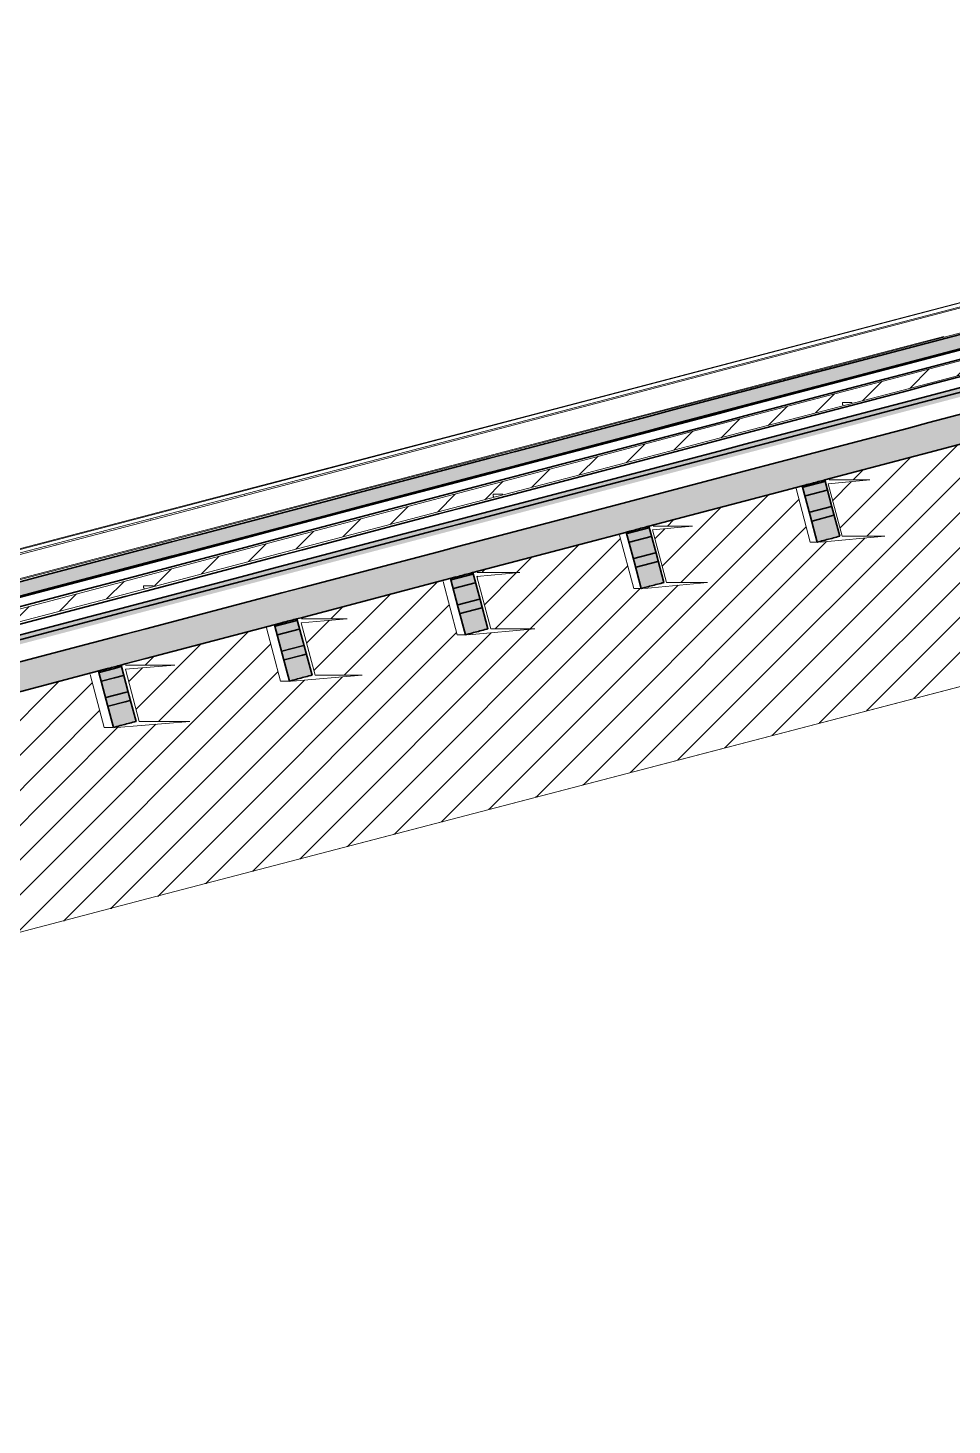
# Model space of a CAD drawing. Header units: millimetres. Extents: x 0 to 135734, y 0 to 59400.
# Drawn here: x 32247 to 34627, y 30054 to 33650 of the extents above; entities that cross this region are included whole.
import ezdxf

# ---------------------------------------------------------------- set-up
doc = ezdxf.new("R2010")
doc.units = ezdxf.units.MM
for name, color, linetype, lineweight in [('01_切断（構造・壁）', 7, 'Continuous', 35), ('05_断熱（仮）', 2, 'Continuous', 9), ('10_見えがかり', 7, 'Continuous', 13), ('12_見えがかり（ガラス）', 5, 'Continuous', 9), ('14_鏡面', 8, 'Continuous', 9)]:
    doc.layers.add(name, color=color, linetype=linetype, lineweight=lineweight)

msp = doc.modelspace()

# ---------------------------------------------------------------- hatches: boundary and pattern name
at = {"layer": '01_切断（構造・壁）'}
msp.add_hatch(color=7, dxfattribs=at).paths.add_polyline_path([(25725, 30477.5), (25658, 30459.9), (25316.2, 30370), (25316.2, 30376.1), (25316.2, 30407), (25658, 30496.9), (25725, 30514.5), (26067.2, 30604.5), (26134.3, 30622.2), (26476.6, 30712.1), (26543.6, 30729.8), (26885.9, 30819.8), (26953, 30837.5), (27295.3, 30927.4), (27362.3, 30945.1), (27704.6, 31035.1), (27771.6, 31052.8), (28114, 31142.7), (28181, 31160.4), (28523.3, 31250.4), (28590.3, 31268.1), (28932.7, 31358), (28999.6, 31375.7), (29342, 31465.7), (29409, 31483.4), (29751.4, 31573.4), (29818.3, 31591), (30160.8, 31681), (30227.6, 31698.7), (30570.1, 31788.7), (30637, 31806.3), (30979.5, 31896.3), (31046.3, 31914), (31388.8, 32004), (31455.6, 32021.6), (31798.2, 32111.6), (31865, 32129.3), (32207.5, 32219.3), (32274.3, 32236.9), (32616.9, 32326.9), (32683.6, 32344.6), (33026.2, 32434.6), (33093, 32452.2), (33435.6, 32542.3), (33502.3, 32559.9), (33844.9, 32649.9), (33911.6, 32667.5), (34254.3, 32757.6), (34321, 32775.2), (34663.7, 32865.2), (34730.3, 32882.8), (35073, 32972.9), (35139.6, 32990.5), (35482.4, 33080.5), (35549, 33098.1), (35891.7, 33188.2), (35958.3, 33205.8), (36301.1, 33295.8), (36367.7, 33313.4), (36710.4, 33403.5), (36777, 33421.1), (37115.9, 33510.1), (37180.3, 33527.1), (37180.3, 33521.1), (37180.3, 33490.1), (37115.9, 33473.1), (36777, 33384.1), (36710.4, 33366.5), (36367.7, 33276.4), (36301.1, 33258.8), (35958.3, 33168.8), (35891.7, 33151.2), (35549, 33061.1), (35482.4, 33043.5), (35139.6, 32953.5), (35073, 32935.9), (34730.3, 32845.8), (34663.7, 32828.2), (34321, 32738.2), (34254.3, 32720.6), (33911.6, 32630.5), (33844.9, 32612.9), (33502.3, 32522.9), (33435.6, 32505.3), (33093, 32415.2), (33026.2, 32397.6), (32683.6, 32307.6), (32616.9, 32289.9), (32274.3, 32199.9), (32207.5, 32182.3), (31865, 32092.3), (31798.2, 32074.6), (31455.6, 31984.6), (31388.8, 31967), (31046.3, 31877), (30979.5, 31859.3), (30637, 31769.3), (30570.1, 31751.7), (30227.6, 31661.7), (30160.8, 31644), (29818.3, 31554), (29751.4, 31536.4), (29409, 31446.4), (29342, 31428.7), (28999.6, 31338.7), (28932.7, 31321), (28590.3, 31231.1), (28523.3, 31213.4), (28181, 31123.4), (28114, 31105.7), (27771.6, 31015.8), (27704.6, 30998.1), (27362.3, 30908.1), (27295.3, 30890.4), (26953, 30800.5), (26885.9, 30782.8), (26543.6, 30692.8), (26476.6, 30675.1), (26134.3, 30585.2), (26067.2, 30567.5)])
at = {"layer": '01_切断（構造・壁）', "true_color": 0xe9dcc4}
for points in [[(34257.4, 32475.4), (34261.6, 32476.5), (34265.8, 32477.6), (34270, 32478.7), (34274.2, 32479.8), (34278.3, 32481), (34282.5, 32482.1), (34286.7, 32483.2), (34290.9, 32484.3), (34295.1, 32485.4), (34299.3, 32486.5), (34317.7, 32417.4), (34337.9, 32341.6), (34333.7, 32340.5), (34329.5, 32339.3), (34325.4, 32338.2), (34321.2, 32337.1), (34317, 32336), (34312.8, 32334.9), (34308.6, 32333.8), (34304.4, 32332.7), (34300.2, 32331.6), (34296, 32330.4), (34291.9, 32329.3), (34287.7, 32328.2), (34282.6, 32326.9), (34279.8, 32326.1), (34261.4, 32395.3), (34241.2, 32471.1), (34244, 32471.8), (34249, 32473.2), (34253.2, 32474.3)], [(34254.5, 32446.6), (34248.2, 32445), (34242.2, 32467.4), (34300.3, 32482.7), (34306.3, 32460.3)], [(34323.5, 32395.8), (34265.4, 32380.5), (34261.4, 32395.3), (34259.4, 32402.9), (34317.5, 32418.2), (34317.7, 32417.4)], [(33804.9, 32356.4), (33809.1, 32357.5), (33813.2, 32358.6), (33817.3, 32359.7), (33821.4, 32360.8), (33825.6, 32361.9), (33829.7, 32363), (33833.8, 32364.1), (33837.9, 32365.2), (33842.1, 32366.3), (33842.1, 32366.3), (33842.2, 32366.3), (33842.4, 32366.3), (33842.5, 32366.4), (33842.8, 32366.5), (33843.1, 32366.6), (33843.7, 32366.7), (33844.9, 32367), (33846.2, 32367.4), (33864.7, 32298), (33884.8, 32222.4), (33883.6, 32222.1), (33882.4, 32221.8), (33881.8, 32221.6), (33881.4, 32221.5), (33881.2, 32221.4), (33881, 32221.4), (33880.9, 32221.4), (33880.8, 32221.3), (33880.7, 32221.3), (33876.6, 32220.2), (33872.5, 32219.1), (33868.3, 32218), (33864.2, 32216.9), (33860.1, 32215.8), (33856, 32214.7), (33851.9, 32213.7), (33847.7, 32212.6), (33843.6, 32211.5), (33839.5, 32210.4), (33835.4, 32209.3), (33829.9, 32207.8), (33826.7, 32207), (33808.2, 32276.4), (33788.1, 32351.9), (33791.2, 32352.8), (33796.7, 32354.2), (33800.8, 32355.3)], [(33802.1, 32327.7), (33795.1, 32325.8), (33789.1, 32348.3), (33847.2, 32363.5), (33853.2, 32341.1)], [(33870.4, 32276.6), (33812.3, 32261.3), (33808.2, 32276.4), (33806.3, 32283.8), (33864.4, 32299), (33864.7, 32298)], [(33351.8, 32237.2), (33355.9, 32238.3), (33360.1, 32239.4), (33364.2, 32240.5), (33368.3, 32241.6), (33372.5, 32242.7), (33376.6, 32243.8), (33380.7, 32244.9), (33384.8, 32246), (33389, 32247.1), (33389, 32247.1), (33389.1, 32247.2), (33389.3, 32247.2), (33389.4, 32247.2), (33389.7, 32247.3), (33390, 32247.4), (33390.6, 32247.6), (33391.8, 32247.9), (33393.1, 32248.2), (33411.6, 32178.6), (33431.7, 32103.2), (33430.5, 32102.9), (33429.3, 32102.6), (33428.7, 32102.4), (33428.3, 32102.3), (33428.1, 32102.3), (33427.9, 32102.2), (33427.8, 32102.2), (33427.7, 32102.2), (33427.6, 32102.2), (33423.5, 32101.1), (33419.4, 32100), (33415.3, 32098.9), (33411.1, 32097.8), (33407, 32096.7), (33402.9, 32095.6), (33398.8, 32094.5), (33394.6, 32093.4), (33390.5, 32092.3), (33386.4, 32091.2), (33382.3, 32090.1), (33376.8, 32088.7), (33373.6, 32087.8), (33355.1, 32157.5), (33335, 32232.8), (33338.1, 32233.6), (33343.6, 32235.1), (33347.7, 32236.1)], [(33366.2, 32213.1), (33342, 32206.7), (33336, 32229.1), (33394.1, 32244.4), (33400.1, 32222)], [(33417.3, 32157.5), (33359.2, 32142.2), (33355.1, 32157.5), (33353.2, 32164.6), (33357.2, 32165.7), (33411.3, 32179.9), (33411.6, 32178.6)], [(32898.7, 32118.1), (32902.8, 32119.2), (32907, 32120.3), (32911.1, 32121.4), (32915.2, 32122.5), (32919.4, 32123.6), (32923.5, 32124.7), (32927.6, 32125.8), (32931.7, 32126.9), (32935.9, 32127.9), (32935.9, 32128), (32936, 32128), (32936.2, 32128), (32936.3, 32128.1), (32936.6, 32128.1), (32936.9, 32128.2), (32937.5, 32128.4), (32938.7, 32128.7), (32940, 32129), (32958.6, 32059.2), (32978.7, 31984.1), (32977.4, 31983.8), (32976.2, 31983.4), (32975.6, 31983.3), (32975.3, 31983.2), (32975, 31983.1), (32974.8, 31983.1), (32974.7, 31983), (32974.6, 31983), (32974.5, 31983), (32970.4, 31981.9), (32966.3, 31980.8), (32962.2, 31979.7), (32958, 31978.6), (32953.9, 31977.5), (32949.8, 31976.4), (32945.7, 31975.3), (32941.6, 31974.2), (32937.4, 31973.1), (32933.3, 31972), (32929.2, 31971), (32923.7, 31969.5), (32920.5, 31968.7), (32901.9, 32038.6), (32881.9, 32113.6), (32885, 32114.4), (32890.5, 32115.9), (32894.6, 32117)], [(32888.8, 32087.5), (32882.9, 32109.9), (32941, 32125.2), (32947, 32102.8)], [(32964.2, 32038.3), (32953.9, 32035.6), (32906, 32023), (32901.9, 32038.6), (32900.1, 32045.5), (32901.2, 32045.8), (32953.9, 32059.6), (32958.2, 32060.7), (32958.6, 32059.2)], [(32445.6, 31998.9), (32449.7, 32000), (32453.9, 32001.1), (32458, 32002.2), (32462.1, 32003.3), (32466.2, 32004.4), (32470.4, 32005.5), (32474.5, 32006.6), (32478.6, 32007.7), (32482.8, 32008.8), (32482.8, 32008.8), (32482.9, 32008.8), (32483.1, 32008.9), (32483.2, 32008.9), (32483.5, 32009), (32483.8, 32009.1), (32484.4, 32009.2), (32485.6, 32009.5), (32486.9, 32009.9), (32505.6, 31939.8), (32525.6, 31864.9), (32524.3, 31864.6), (32523.1, 31864.3), (32522.5, 31864.1), (32522.2, 31864), (32521.9, 31864), (32521.8, 31863.9), (32521.6, 31863.9), (32521.5, 31863.9), (32521.5, 31863.8), (32517.3, 31862.7), (32513.2, 31861.6), (32509.1, 31860.6), (32505, 31859.5), (32500.8, 31858.4), (32496.7, 31857.3), (32492.6, 31856.2), (32488.5, 31855.1), (32484.4, 31854), (32480.2, 31852.9), (32476.1, 31851.8), (32470.6, 31850.3), (32467.5, 31849.5), (32448.7, 31919.7), (32428.8, 31994.4), (32431.8, 31995.3), (32437.4, 31996.7), (32441.5, 31997.8)], [(32469.9, 31977.3), (32435.7, 31968.3), (32429.7, 31990.8), (32469.9, 32001.3), (32487.9, 32006.1), (32493.9, 31983.6)], [(32511.1, 31919.2), (32497.9, 31915.7), (32452.9, 31903.9), (32448.7, 31919.7), (32447, 31926.3), (32497.9, 31939.7), (32505.1, 31941.6), (32505.6, 31939.8)]]:
    msp.add_hatch(color=8, dxfattribs=at).paths.add_polyline_path(points)
at = {"layer": '05_断熱（仮）', "true_color": 0xf3d98b}
for points in [[(26382.3, 30550.4), (26721.7, 30639.6), (26788.2, 30657.1), (27127.5, 30746.3), (27194, 30763.8), (27533.4, 30853), (27599.8, 30870.6), (27939.2, 30959.8), (28005.7, 30977.3), (28345.1, 31066.5), (28411.5, 31084), (28751, 31173.3), (28817.3, 31190.8), (29156.8, 31280), (29223.2, 31297.5), (29562.7, 31386.7), (29629, 31404.2), (29968.5, 31493.5), (30034.8, 31511), (30374.4, 31600.2), (30440.7, 31617.7), (30780.2, 31706.9), (30846.5, 31724.4), (31186.1, 31813.7), (31252.4, 31831.1), (31592, 31920.4), (31658.2, 31937.9), (31997.8, 32027.1), (32064, 32044.6), (32403.7, 32133.9), (32469.9, 32151.3), (32809.5, 32240.6), (32875.7, 32258.1), (33215.4, 32347.3), (33281.5, 32364.8), (33621.2, 32454.1), (33687.4, 32471.5), (34027.1, 32560.8), (34093.2, 32578.3), (34433, 32667.5), (34499.1, 32685), (34838.8, 32774.3), (34904.9, 32791.7), (35244.7, 32881), (35310.7, 32898.4), (35650.5, 32987.8), (35716.6, 33005.2), (36056.4, 33094.5), (36122.4, 33111.9), (36462.3, 33201.2), (36528.2, 33218.6), (36868.1, 33308), (36934.1, 33325.4), (37266.9, 33412.8), (37305.1, 33422.9), (37180.3, 33390.1), (37180.3, 33396.6), (37180.3, 33418.1), (37330.1, 33457.5), (37330.1, 33429.5), (37330.1, 33425.6), (37330.1, 33405.5), (37266.9, 33388.8), (36934.1, 33301.4), (36868.1, 33284), (36528.2, 33194.6), (36462.3, 33177.2), (36122.4, 33087.9), (36056.4, 33070.5), (35716.6, 32981.2), (35650.5, 32963.8), (35310.7, 32874.4), (35244.7, 32857), (34904.9, 32767.7), (34838.8, 32750.3), (34499.1, 32661), (34433, 32643.5), (34093.2, 32554.3), (34027.1, 32536.8), (33687.4, 32447.5), (33621.2, 32430.1), (33281.5, 32340.8), (33215.4, 32323.3), (32875.7, 32234.1), (32809.5, 32216.6), (32469.9, 32127.3), (32403.7, 32109.9), (32064, 32020.6), (31997.8, 32003.1), (31658.2, 31913.9), (31592, 31896.4), (31252.4, 31807.1), (31186.1, 31789.7), (30846.5, 31700.4), (30780.2, 31682.9), (30440.7, 31593.7), (30374.4, 31576.2), (30034.8, 31487), (29968.5, 31469.5), (29629, 31380.2), (29562.7, 31362.7), (29223.2, 31273.5), (29156.8, 31256), (28817.3, 31166.8), (28751, 31149.3), (28411.5, 31060), (28345.1, 31042.5), (28005.7, 30953.3), (27939.2, 30935.8), (27599.8, 30846.6), (27533.4, 30829), (27194, 30739.8), (27127.5, 30722.3), (26788.2, 30633.1), (26721.7, 30615.6), (26382.3, 30526.4), (26315.8, 30508.8), (26045.5, 30437.8), (26045.5, 30461.8), (26315.8, 30532.8)], [(26045.5, 30339.8), (26045.5, 30373.7), (26045.5, 30392.8), (26097, 30406.3), (26448.3, 30498.7), (26499.9, 30512.3), (26851.6, 30604.8), (26903.2, 30618.3), (27254.9, 30710.9), (27306.6, 30724.4), (27658.2, 30816.9), (27710, 30830.5), (28061.5, 30923), (28113.4, 30936.6), (28464.8, 31029.1), (28516.7, 31042.7), (28868.1, 31135.1), (28920.1, 31148.7), (29271.4, 31241.2), (29323.5, 31254.8), (29674.8, 31347.3), (29726.9, 31360.9), (30078.1, 31453.3), (30130.2, 31467), (30481.4, 31559.4), (30533.6, 31573.1), (30884.7, 31665.4), (30937, 31679.2), (31288, 31771.5), (31340.3, 31785.2), (31691.3, 31877.6), (31743.7, 31891.3), (32094.6, 31983.6), (32147.1, 31997.4), (32497.9, 32089.7), (32550.5, 32103.5), (32901.2, 32195.8), (32953.9, 32209.6), (33304.6, 32301.8), (33357.2, 32315.7), (33707.9, 32407.9), (33760.6, 32421.7), (34111.2, 32514), (34164, 32527.8), (34514.5, 32620), (34567.4, 32633.9), (34917.8, 32726.1), (34970.7, 32740), (35321.1, 32832.2), (35374.1, 32846.1), (35724.4, 32938.2), (35777.5, 32952.2), (36127.7, 33044.3), (36180.9, 33058.2), (36531.1, 33150.4), (36584.3, 33164.3), (36934.4, 33256.4), (36987.7, 33270.4), (37330.1, 33360.5), (37330.1, 33327.2), (37330.1, 33307.5), (37330.1, 33286.7), (37330.1, 33283.5), (37330.1, 33283.5), (37330.1, 33313), (37330.1, 33319.5), (37305.7, 33313.1), (37180.3, 33280.1), (37180.3, 33246.6), (37180.3, 33244.1), (37018, 33201.4), (37019, 33197.7), (36960.9, 33182.4), (36959.9, 33186.1), (36962.6, 33186.8), (36967.7, 33188.1), (36971.8, 33189.2), (36975.6, 33190.2), (36934.4, 33179.4), (36584.3, 33087.3), (36564.9, 33082.2), (36565.8, 33078.5), (36528.2, 33068.6), (36507.8, 33063.2), (36506.8, 33066.9), (36509.5, 33067.6), (36514.5, 33069), (36518.7, 33070.1), (36522.9, 33071.2), (36527.1, 33072.3), (36531.3, 33073.4), (36534.8, 33074.4), (36531.1, 33073.4), (36180.9, 32981.2), (36127.7, 32967.3), (36111.7, 32963.1), (36112.7, 32959.4), (36056.4, 32944.5), (36054.7, 32944), (36053.7, 32947.8), (36056.4, 32948.5), (36061.4, 32949.8), (36065.6, 32950.9), (36069.8, 32952), (36074, 32953.2), (36078.2, 32954.3), (36080.1, 32954.8), (35777.5, 32875.2), (35724.4, 32861.2), (35658.6, 32843.9), (35659.6, 32840.2), (35650.5, 32837.8), (35601.6, 32824.9), (35600.6, 32828.6), (35603.3, 32829.3), (35608.3, 32830.7), (35612.5, 32831.8), (35616.7, 32832.9), (35620.9, 32834), (35624.6, 32835), (35374.1, 32769.1), (35321.1, 32755.2), (35205.5, 32724.8), (35206.5, 32721), (35148.5, 32705.7), (35147.5, 32709.4), (35150.2, 32710.2), (35155.2, 32711.5), (35159.4, 32712.6), (35163.6, 32713.7), (35167.8, 32714.8), (35168.9, 32715.1), (34970.7, 32663), (34917.8, 32649.1), (34752.4, 32605.6), (34753.4, 32601.8), (34695.3, 32586.6), (34694.3, 32590.3), (34697.1, 32591), (34702.1, 32592.3), (34706.3, 32593.4), (34710.5, 32594.6), (34713.3, 32595.3), (34567.4, 32556.9), (34514.5, 32543), (34299.3, 32486.4), (34300.3, 32482.7), (34242.2, 32467.4), (34241.2, 32471.1), (34244, 32471.8), (34249, 32473.2), (34253.2, 32474.3), (34257.4, 32475.4), (34257.7, 32475.5), (34164, 32450.8), (34111.2, 32437), (33846.2, 32367.3), (33847.2, 32363.5), (33789.1, 32348.3), (33788.1, 32351.9), (33791.2, 32352.8), (33796.7, 32354.2), (33800.8, 32355.3), (33802.1, 32355.7), (33760.6, 32344.7), (33707.9, 32330.9), (33393.1, 32248.1), (33394.1, 32244.4), (33336, 32229.1), (33335, 32232.8), (33338.1, 32233.6), (33343.6, 32235.1), (33347.7, 32236.1), (33349.8, 32236.7), (33304.6, 32224.8), (32953.9, 32132.6), (32940, 32128.9), (32941, 32125.2), (32882.9, 32109.9), (32881.9, 32113.6), (32885, 32114.4), (32890.5, 32115.9), (32894.6, 32117), (32898.7, 32118.1), (32902.8, 32119.2), (32907, 32120.3), (32908.8, 32120.8), (32901.2, 32118.8), (32550.5, 32026.5), (32497.9, 32012.7), (32486.9, 32009.8), (32487.9, 32006.1), (32469.9, 32001.3), (32429.7, 31990.8), (32428.8, 31994.4), (32431.8, 31995.3), (32437.4, 31996.7), (32441.5, 31997.8), (32445.6, 31998.9), (32449.7, 32000), (32453.9, 32001.1), (32455.6, 32001.6), (32147.1, 31920.4), (32094.6, 31906.6), (32033.8, 31890.6), (32034.8, 31886.9), (31997.8, 31877.1), (31976.6, 31871.6), (31975.6, 31875.3), (31978.7, 31876.1), (31984.2, 31877.6), (31988.4, 31878.7), (31992.5, 31879.8), (31996.6, 31880.9), (31999.8, 31881.7), (31743.7, 31814.3), (31691.3, 31800.6), (31580.7, 31771.5), (31581.7, 31767.7), (31523.5, 31752.4), (31522.5, 31756.1), (31525.3, 31756.9), (31530.4, 31758.2), (31534.5, 31759.3), (31538.7, 31760.4), (31542.9, 31761.5), (31544.5, 31762), (31340.3, 31708.2), (31288, 31694.5), (31127.6, 31652.3), (31128.6, 31648.6), (31070.4, 31633.3), (31069.4, 31637), (31072.5, 31637.8), (31078, 31639.2), (31082.2, 31640.3), (31086.3, 31641.4), (31089, 31642.1), (30937, 31602.2), (30884.7, 31588.4), (30674.5, 31533.1), (30675.5, 31529.4), (30617.3, 31514.1), (30616.3, 31517.8), (30619.1, 31518.5), (30624.1, 31519.9), (30628.3, 31521), (30632.5, 31522.1), (30633.5, 31522.4), (30533.6, 31496.1), (30481.4, 31482.4), (30221.4, 31414), (30222.4, 31410.3), (30164.2, 31394.9), (30163.2, 31398.6), (30166, 31399.4), (30171, 31400.7), (30175.2, 31401.8), (30177.7, 31402.5), (30130.2, 31390), (30078.1, 31376.3), (29768.3, 31294.8), (29769.3, 31291.1), (29711, 31275.8), (29710, 31279.5), (29713.2, 31280.3), (29718.7, 31281.8), (29722.8, 31282.9), (29723.5, 31283), (29674.8, 31270.3), (29323.5, 31177.8), (29315.2, 31175.7), (29316.2, 31171.9), (29257.9, 31156.6), (29256.9, 31160.3), (29260.1, 31161.1), (29265.6, 31162.6), (29269.7, 31163.7), (29273.9, 31164.8), (29278, 31165.9), (29282.1, 31167), (29282.6, 31167.1), (29271.4, 31164.2), (28920.1, 31071.7), (28868.1, 31058.1), (28862.1, 31056.5), (28863.1, 31052.8), (28817.3, 31040.8), (28804.8, 31037.5), (28803.8, 31041.1), (28807, 31042), (28812.5, 31043.4), (28816.6, 31044.5), (28820.7, 31045.6), (28824.9, 31046.7), (28829, 31047.8), (28831.1, 31048.4), (28516.7, 30965.7), (28464.8, 30952.1), (28409, 30937.4), (28410, 30933.6), (28351.7, 30918.3), (28350.7, 30922), (28353.5, 30922.7), (28358.6, 30924.1), (28362.8, 30925.2), (28367, 30926.3), (28371.2, 30927.4), (28375.4, 30928.5), (28375.5, 30928.6), (28113.4, 30859.6), (28061.5, 30846), (27955.9, 30818.2), (27956.9, 30814.4), (27939.2, 30809.8), (27898.6, 30799.1), (27897.6, 30802.8), (27900.4, 30803.6), (27905.5, 30804.9), (27909.7, 30806), (27913.9, 30807.1), (27918.1, 30808.2), (27920.1, 30808.8), (27710, 30753.5), (27658.2, 30739.9), (27502.8, 30699), (27503.8, 30695.3), (27445.4, 30679.9), (27444.4, 30683.6), (27447.6, 30684.5), (27453.2, 30685.9), (27457.3, 30687), (27461.4, 30688.1), (27464.3, 30688.9), (27306.6, 30647.4), (27254.9, 30633.9), (27049.7, 30579.9), (27050.7, 30576.1), (26992.3, 30560.8), (26991.3, 30564.5), (26994.2, 30565.2), (26999.2, 30566.6), (27003.5, 30567.7), (27007.7, 30568.8), (27008.7, 30569.1), (26903.2, 30541.3), (26851.6, 30527.8), (26596.6, 30460.7), (26597.6, 30457), (26539.2, 30441.6), (26538.2, 30445.3), (26541.4, 30446.2), (26546.9, 30447.6), (26551.1, 30448.7), (26553.3, 30449.3), (26499.9, 30435.3), (26448.3, 30421.7), (26143.5, 30341.5), (26144.5, 30337.8), (26086.1, 30322.5), (26085.1, 30326.1), (26088.3, 30327), (26093.8, 30328.5), (26097.4, 30329.4), (26097, 30329.3), (26045.5, 30315.8), (26045.5, 30336.7)], [(34259.4, 32402.9), (34248.2, 32445), (34306.3, 32460.3), (34317.5, 32418.2)], [(33806.3, 32283.8), (33795.1, 32325.8), (33853.2, 32341.1), (33864.4, 32299)], [(33357.2, 32165.7), (33353.2, 32164.6), (33342, 32206.7), (33400.1, 32222), (33411.3, 32179.9)], [(32953.9, 32059.6), (32901.2, 32045.8), (32900.1, 32045.5), (32888.8, 32087.5), (32947, 32102.8), (32958.2, 32060.7)], [(32497.9, 31939.7), (32447, 31926.3), (32435.7, 31968.3), (32469.9, 31977.3), (32493.9, 31983.6), (32505.1, 31941.6)]]:
    msp.add_hatch(color=8, dxfattribs=at).paths.add_polyline_path(points)
at = {"layer": '14_鏡面', "true_color": 0xdce5ee}
h = msp.add_hatch(dxfattribs=at)
h.set_pattern_fill('ANSI31', scale=20)
h.paths.add_polyline_path([(25987, 30508.6), (37330, 33500.6), (37330, 33459.5), (36176.5, 33157.2), (36144.9, 33157.2), (36144.9, 33151.2), (36153.6, 33151.2), (35276.9, 32921.4), (35244.9, 32921.4), (35244.9, 32915.4), (35254, 32915.4), (34377.3, 32685.6), (34344.9, 32685.6), (34344.9, 32679.6), (34354.4, 32679.6), (33477.6, 32449.8), (33444.9, 32449.8), (33444.9, 32443.8), (33454.8, 32443.8), (32578, 32214), (32544.9, 32214), (32544.9, 32208), (32555.1, 32208), (31678.4, 31978.2), (31644.9, 31978.2), (31644.9, 31972.2), (31655.5, 31972.2), (30778.8, 31742.4), (30744.9, 31742.4), (30744.9, 31736.4), (30755.9, 31736.4), (29878.4, 31506.7), (29845, 31506.7), (29845, 31500.7), (29855.4, 31500.7), (28977.3, 31270.9), (28945, 31270.9), (28945, 31264.9), (28954.4, 31264.9), (28076.3, 31035.1), (28045, 31035.1), (28045, 31029.1), (28045.8, 31029.1), (28045.8, 31029.1), (28053.4, 31029.1), (27175.3, 30799.3), (27145, 30799.3), (27145, 30793.3), (27152.4, 30793.3), (26826.1, 30707.9), (26724.5, 30679.8), (26286.6, 30565), (26245.1, 30565), (26245, 30557.5), (26257.9, 30557.5), (25999, 30489.7), (25999, 30487.1), (25987, 30484.1)])
h = msp.add_hatch(dxfattribs=at)
h.set_pattern_fill('ANSI31', scale=20)
h.paths.add_polyline_path([(37352.4, 32665.3), (35583.1, 32201.8), (33813.9, 31738.2), (32831.8, 31480.9), (32589.1, 31417.6), (32192.1, 31313.3), (32044.7, 31274.7), (30275.5, 30811.1), (28506.3, 30347.6), (27397.6, 30057.1), (27692.7, 30458.8), (27747.8, 30488.7), (27091.4, 30477.5), (27067.5, 30567.5), (27320.8, 30580), (27056.2, 30580), (27406.5, 30672.1), (27441.9, 30538.7), (27496.9, 30538.7), (27775.1, 30554.2), (27555.2, 30554.2), (27520, 30687.1), (27736.7, 30699.1), (27509.1, 30699.1), (27861, 30791.7), (27896.6, 30657.9), (27949.5, 30657.9), (28246, 30673.4), (28007.8, 30673.4), (27972.6, 30806), (28207.5, 30818.3), (27961.9, 30818.3), (28315.6, 30911.3), (28351.3, 30777), (28402.1, 30777), (28689.4, 30792.5), (28460.5, 30792.5), (28425.2, 30925.3), (28650.9, 30937.4), (28414.8, 30937.4), (28770.2, 31030.9), (28805.9, 30896.2), (28854.8, 30896.2), (29108.3, 30911.7), (28913.1, 30911.7), (28877.7, 31044.9), (29069.8, 31056.6), (28867.7, 31056.6), (29224.7, 31150.5), (29260.6, 31015.4), (29307.4, 31015.4), (29552.7, 31030.8), (29365.7, 31030.8), (29330.3, 31164.2), (29514.2, 31175.8), (29320.6, 31175.8), (29679.3, 31270.1), (29715.3, 31134.5), (29760, 31134.5), (29997.1, 31150), (29818.3, 31150), (29782.8, 31283.5), (29958.6, 31294.9), (29773.5, 31294.9), (30133.8, 31389.7), (30170, 31253.7), (30212.7, 31253.7), (30462.9, 31269.1), (30270.9, 31269.1), (30235.5, 31402.4), (30424.4, 31414.1), (30226.3, 31414.1), (30588.4, 31509.3), (30624.6, 31372.8), (30665.3, 31372.8), (30906.3, 31388.3), (30723.5, 31388.3), (30688, 31521.7), (30867.8, 31533.2), (30679.2, 31533.2), (31042.9, 31628.9), (31079.3, 31492), (31117.9, 31492), (31330.4, 31507.5), (31176.1, 31507.5), (31140.5, 31641.4), (31291.9, 31652.4), (31132.1, 31652.4), (31497.5, 31748.5), (31534, 31611.2), (31570.5, 31611.2), (31793, 31626.6), (31628.7, 31626.6), (31593.1, 31760.4), (31754.5, 31771.6), (31585, 31771.6), (31952, 31868.1), (31988.6, 31730.3), (32023.1, 31730.3), (32219.2, 31745.8), (32081.3, 31745.8), (32045.6, 31880.1), (32180.7, 31890.7), (32037.8, 31890.7), (32406.6, 31987.7), (32443.3, 31849.5), (32475.7, 31849.5), (32663.6, 31864.9), (32533.9, 31864.9), (32498.1, 31999.4), (32625.1, 32009.9), (32490.7, 32009.9), (32861.1, 32107.3), (32897.9, 31968.7), (32928.3, 31968.7), (33108, 31984.1), (32986.4, 31984.1), (32950.7, 32118.8), (33069.5, 32129), (32943.6, 32129), (33315.6, 32226.9), (33352.6, 32087.8), (33380.9, 32087.8), (33552.5, 32103.2), (33439, 32103.2), (33403.2, 32238.2), (33514, 32248.2), (33396.5, 32248.2), (33770.2, 32346.5), (33807.2, 32207), (33833.5, 32207), (33996.9, 32222.4), (33891.6, 32222.4), (33855.7, 32357.7), (33958.4, 32367.4), (33849.4, 32367.4), (34224.7, 32466.1), (34261.9, 32326.1), (34286.1, 32326.1), (34453.5, 32341.6), (34344.2, 32341.6), (34308.3, 32476.7), (34415, 32486.5), (34302.3, 32486.5), (34679.2, 32585.7), (34716.5, 32445.3), (34738.7, 32445.3), (34896.9, 32460.7), (34796.8, 32460.7), (34760.8, 32596.2), (34858.4, 32605.7), (34755.1, 32605.7), (35133.7, 32705.3), (35171.1, 32564.5), (35191.3, 32564.5), (35340.3, 32579.9), (35249.4, 32579.9), (35213.3, 32715.7), (35301.8, 32724.8), (35208, 32724.8), (35588.2, 32824.9), (35625.7, 32683.6), (35643.9, 32683.6), (35783.7, 32699), (35702, 32699), (35665.8, 32835.2), (35745.2, 32844), (35660.9, 32844), (36042.7, 32944.5), (36080.4, 32802.8), (36096.5, 32802.8), (36227.1, 32818.2), (36154.5, 32818.2), (36118.2, 32954.9), (36188.6, 32963.2), (36113.8, 32963.2), (36497.2, 33064.1), (36535, 32922), (36549.1, 32922), (36670.6, 32937.4), (36607.1, 32937.4), (36570.7, 33074.5), (36632.1, 33082.3), (36566.7, 33082.3), (36951.7, 33183.7), (36989.6, 33041.1), (37001.7, 33041.1), (37114, 33056.5), (37059.7, 33056.5), (37023.1, 33194.3), (37075.5, 33201.5), (37019.6, 33201.5), (37330.1, 33283.2), (37330.1, 33284.6), (37342.9, 33272.4), (37352.4, 33274.9)])
h = msp.add_hatch(dxfattribs=at)
h.set_pattern_fill('ANSI31', scale=20)
h.paths.add_polyline_path([(26729.3, 30858.7), (27494.9, 31058.8), (28260.6, 31259), (29026.2, 31459.1), (29791.8, 31659.3), (30557.4, 31859.4), (31341.6, 32064.4), (32236.9, 32298.5), (33132.2, 32532.5), (33549.6, 32641.6), (26034.1, 30672.5), (26016.9, 30672.4)])
h = msp.add_hatch(dxfattribs=at)
h.set_pattern_fill('ANSI31', scale=20)
h.paths.add_polyline_path([(36687.9, 32491.1), (35136.3, 32084.5), (33963.4, 31777.1), (33831.2, 31742.7), (36689, 32491.5)])
h = msp.add_hatch(dxfattribs=at)
h.set_pattern_fill('ANSI31', scale=20)
h.paths.add_polyline_path([(33584.8, 31677.9), (33479.7, 31650.4), (33801.6, 31735), (33928.8, 31768.1)])
h = msp.add_hatch(dxfattribs=at)
h.set_pattern_fill('ANSI31', scale=20)
h.paths.add_polyline_path([(33044.5, 31536.4), (32831.8, 31480.9), (33730.6, 31716.4), (33391.5, 31627.3)])
h = msp.add_hatch(dxfattribs=at)
h.set_pattern_fill('ANSI31', scale=20)
h.paths.add_polyline_path([(32367.2, 31358.9), (32783.2, 31468.1), (32998.9, 31524.4)])
h = msp.add_hatch(dxfattribs=at)
h.set_pattern_fill('ANSI31', scale=20)
h.paths.add_polyline_path([(32275, 31335), (32589.3, 31417.6), (32783.2, 31468.1)])

# ---------------------------------------------------------------- linework, layer by layer
at = {"layer": '01_切断（構造・壁）'}
for points in [[(30846.5, 31821.4), (31186.1, 31910.7), (31252.4, 31928.1), (31592, 32017.4), (31658.2, 32034.9), (31997.8, 32124.1), (32064, 32141.6), (32403.7, 32230.9), (32469.9, 32248.3), (32809.5, 32337.6), (32875.7, 32355.1), (33215.4, 32444.3), (33281.5, 32461.8), (33621.2, 32551.1), (33687.4, 32568.5), (34027.1, 32657.8), (34093.2, 32675.3), (34433, 32764.5), (34499.1, 32782), (34838.8, 32871.3)], [(30637, 31806.3), (30979.5, 31896.3), (31046.3, 31914), (31388.8, 32004), (31455.6, 32021.6), (31798.2, 32111.6), (31865, 32129.3), (32207.5, 32219.3), (32274.3, 32236.9), (32616.9, 32326.9), (32683.6, 32344.6), (33026.2, 32434.6), (33093, 32452.2), (33435.6, 32542.3), (33502.3, 32559.9), (33844.9, 32649.9), (33911.6, 32667.5), (34254.3, 32757.6), (34321, 32775.2), (34663.7, 32865.2)], [(34838.8, 32847.3), (34499.1, 32758), (34433, 32740.5), (34093.2, 32651.3), (34027.1, 32633.8), (33687.4, 32544.5), (33621.2, 32527.1), (33281.5, 32437.8), (33215.4, 32420.3), (32875.7, 32331.1), (32809.5, 32313.6), (32469.9, 32224.3), (32403.7, 32206.9), (32064, 32117.6), (31997.8, 32100.1), (31658.2, 32010.9), (31592, 31993.4), (31252.4, 31904.1), (31186.1, 31886.7), (30846.5, 31797.4)], [(34663.7, 32828.2), (34321, 32738.2), (34254.3, 32720.6), (33911.6, 32630.5), (33844.9, 32612.9), (33502.3, 32522.9), (33435.6, 32505.3), (33093, 32415.2), (33026.2, 32397.6), (32683.6, 32307.6), (32616.9, 32289.9), (32274.3, 32199.9), (32207.5, 32182.3), (31865, 32092.3), (31798.2, 32074.6), (31455.6, 31984.6), (31388.8, 31967), (31046.3, 31877), (30979.5, 31859.3), (30637, 31769.3)], [(30937, 31776.2), (31288, 31868.5), (31340.3, 31882.2), (31691.3, 31974.6), (31743.7, 31988.3), (32094.6, 32080.6), (32147.1, 32094.4), (32497.9, 32186.7), (32550.5, 32200.5), (32901.2, 32292.8), (32953.9, 32306.6), (33304.6, 32398.8), (33357.2, 32412.7), (33707.9, 32504.9), (33760.6, 32518.7), (34111.2, 32611), (34164, 32624.8), (34514.5, 32717), (34567.4, 32730.9), (34917.8, 32823.1)], [(30846.5, 31724.4), (31186.1, 31813.7), (31252.4, 31831.1), (31592, 31920.4), (31658.2, 31937.9), (31997.8, 32027.1), (32064, 32044.6), (32403.7, 32133.9), (32469.9, 32151.3), (32809.5, 32240.6), (32875.7, 32258.1), (33215.4, 32347.3), (33281.5, 32364.8), (33621.2, 32454.1), (33687.4, 32471.5), (34027.1, 32560.8), (34093.2, 32578.3), (34433, 32667.5), (34499.1, 32685), (34838.8, 32774.3)], [(30937, 31736.2), (31288, 31828.5), (31340.3, 31842.2), (31691.3, 31934.6), (31743.7, 31948.3), (32094.6, 32040.6), (32147.1, 32054.4), (32497.9, 32146.7), (32550.5, 32160.5), (32901.2, 32252.8), (32953.9, 32266.6), (33304.6, 32358.8), (33357.2, 32372.7), (33707.9, 32464.9), (33760.6, 32478.7), (34111.2, 32571), (34164, 32584.8), (34514.5, 32677), (34567.4, 32690.9), (34917.8, 32783.1)], [(30937, 31679.2), (31288, 31771.5), (31340.3, 31785.2), (31691.3, 31877.6), (31743.7, 31891.3), (32094.6, 31983.6), (32147.1, 31997.4), (32497.9, 32089.7), (32550.5, 32103.5), (32901.2, 32195.8), (32953.9, 32209.6), (33304.6, 32301.8), (33357.2, 32315.7), (33707.9, 32407.9), (33760.6, 32421.7), (34111.2, 32514), (34164, 32527.8), (34514.5, 32620), (34567.4, 32633.9), (34917.8, 32726.1)], [(34713.3, 32595.3), (34567.4, 32556.9), (34514.5, 32543), (34299.3, 32486.4), (34317.7, 32417.4), (34337.9, 32341.6), (34333.7, 32340.5), (34329.5, 32339.3), (34325.4, 32338.2), (34321.2, 32337.1), (34317, 32336), (34312.8, 32334.9), (34308.6, 32333.8), (34304.4, 32332.7), (34300.2, 32331.6), (34296, 32330.4), (34291.9, 32329.3), (34287.7, 32328.2), (34282.6, 32326.9), (34279.8, 32326.1), (34261.4, 32395.3), (34241.2, 32471.1), (34244, 32471.8), (34249, 32473.2), (34253.2, 32474.3), (34257.4, 32475.4), (34257.7, 32475.5), (34164, 32450.8), (34111.2, 32437), (33846.2, 32367.3), (33864.7, 32298), (33884.8, 32222.4), (33883.6, 32222.1), (33882.4, 32221.8), (33881.8, 32221.6), (33881.4, 32221.5), (33881.2, 32221.4), (33881, 32221.4), (33880.9, 32221.4), (33880.8, 32221.3), (33880.7, 32221.3), (33876.6, 32220.2), (33872.5, 32219.1), (33868.3, 32218), (33864.2, 32216.9), (33860.1, 32215.8), (33856, 32214.7), (33851.9, 32213.7), (33847.7, 32212.6), (33843.6, 32211.5), (33839.5, 32210.4), (33835.4, 32209.3), (33829.9, 32207.8), (33826.7, 32207), (33808.2, 32276.4), (33788.1, 32351.9), (33791.2, 32352.8), (33796.7, 32354.2), (33800.8, 32355.3), (33802.1, 32355.7), (33760.6, 32344.7), (33707.9, 32330.9), (33393.1, 32248.1), (33411.6, 32178.6), (33431.7, 32103.2), (33430.5, 32102.9), (33429.3, 32102.6), (33428.7, 32102.4), (33428.3, 32102.3), (33428.1, 32102.3), (33427.9, 32102.2), (33427.8, 32102.2), (33427.7, 32102.2), (33427.6, 32102.2), (33423.5, 32101.1), (33419.4, 32100), (33415.3, 32098.9), (33411.1, 32097.8), (33407, 32096.7), (33402.9, 32095.6), (33398.8, 32094.5), (33394.6, 32093.4), (33390.5, 32092.3), (33386.4, 32091.2), (33382.3, 32090.1), (33376.8, 32088.7), (33373.6, 32087.8), (33355.1, 32157.5), (33335, 32232.8), (33338.1, 32233.6), (33343.6, 32235.1), (33347.7, 32236.1), (33349.8, 32236.7), (33304.6, 32224.8), (32953.9, 32132.6), (32940, 32128.9), (32958.6, 32059.2), (32978.7, 31984.1), (32977.4, 31983.8), (32976.2, 31983.4), (32975.6, 31983.3), (32975.3, 31983.2), (32975, 31983.1), (32974.8, 31983.1), (32974.7, 31983), (32974.6, 31983), (32974.5, 31983), (32970.4, 31981.9), (32966.3, 31980.8), (32962.2, 31979.7), (32958, 31978.6), (32953.9, 31977.5), (32949.8, 31976.4), (32945.7, 31975.3), (32941.6, 31974.2), (32937.4, 31973.1), (32933.3, 31972), (32929.2, 31971), (32923.7, 31969.5), (32920.5, 31968.7), (32901.9, 32038.6), (32881.9, 32113.6), (32885, 32114.4), (32890.5, 32115.9), (32894.6, 32117), (32898.7, 32118.1), (32902.8, 32119.2), (32907, 32120.3), (32908.8, 32120.8), (32901.2, 32118.8), (32550.5, 32026.5), (32497.9, 32012.7), (32486.9, 32009.8), (32505.6, 31939.8), (32525.6, 31864.9), (32524.3, 31864.6), (32523.1, 31864.3), (32522.5, 31864.1), (32522.2, 31864), (32521.9, 31864), (32521.8, 31863.9), (32521.6, 31863.9), (32521.5, 31863.9), (32521.5, 31863.8), (32517.3, 31862.7), (32513.2, 31861.6), (32509.1, 31860.6), (32505, 31859.5), (32500.8, 31858.4), (32496.7, 31857.3), (32492.6, 31856.2), (32488.5, 31855.1), (32484.4, 31854), (32480.2, 31852.9), (32476.1, 31851.8), (32470.6, 31850.3), (32467.5, 31849.5), (32448.7, 31919.7), (32428.8, 31994.4), (32431.8, 31995.3), (32437.4, 31996.7), (32441.5, 31997.8), (32445.6, 31998.9), (32449.7, 32000), (32453.9, 32001.1), (32455.6, 32001.6), (32147.1, 31920.4)], [(34257.4, 32475.4), (34261.6, 32476.5), (34265.8, 32477.6), (34270, 32478.7), (34274.2, 32479.8), (34278.3, 32481), (34282.5, 32482.1), (34286.7, 32483.2), (34290.9, 32484.3), (34295.1, 32485.4), (34299.3, 32486.5), (34317.7, 32417.4), (34337.9, 32341.6), (34333.7, 32340.5), (34329.5, 32339.3), (34325.4, 32338.2), (34321.2, 32337.1), (34317, 32336), (34312.8, 32334.9), (34308.6, 32333.8), (34304.4, 32332.7), (34300.2, 32331.6), (34296, 32330.4), (34291.9, 32329.3), (34287.7, 32328.2), (34282.6, 32326.9), (34279.8, 32326.1), (34261.4, 32395.3), (34241.2, 32471.1), (34244, 32471.8), (34249, 32473.2), (34253.2, 32474.3), (34257.4, 32475.4)], [(34243.2, 32467.7), (34299.4, 32482.4)], [(34249.2, 32445.2), (34305.3, 32460)], [(34260.4, 32403.2), (34316.5, 32418)], [(33804.9, 32356.4), (33809.1, 32357.5), (33813.2, 32358.6), (33817.3, 32359.7), (33821.4, 32360.8), (33825.6, 32361.9), (33829.7, 32363), (33833.8, 32364.1), (33837.9, 32365.2), (33842.1, 32366.3), (33842.1, 32366.3), (33842.2, 32366.3), (33842.4, 32366.3), (33842.5, 32366.4), (33842.8, 32366.5), (33843.1, 32366.6), (33843.7, 32366.7), (33844.9, 32367), (33846.2, 32367.4), (33864.7, 32298), (33884.8, 32222.4), (33883.6, 32222.1), (33882.4, 32221.8), (33881.8, 32221.6), (33881.4, 32221.5), (33881.2, 32221.4), (33881, 32221.4), (33880.9, 32221.4), (33880.8, 32221.3), (33880.7, 32221.3), (33876.6, 32220.2), (33872.5, 32219.1), (33868.3, 32218), (33864.2, 32216.9), (33860.1, 32215.8), (33856, 32214.7), (33851.9, 32213.7), (33847.7, 32212.6), (33843.6, 32211.5), (33839.5, 32210.4), (33835.4, 32209.3), (33829.9, 32207.8), (33826.7, 32207), (33808.2, 32276.4), (33788.1, 32351.9), (33791.2, 32352.8), (33796.7, 32354.2), (33800.8, 32355.3), (33804.9, 32356.4)], [(34266.3, 32380.7), (34322.5, 32395.5)], [(33790.1, 32348.5), (33846.2, 32363.3)], [(33796, 32326.1), (33852.2, 32340.9)], [(33807.3, 32284), (33863.4, 32298.8)], [(33813.2, 32261.6), (33869.4, 32276.4)], [(33351.8, 32237.2), (33355.9, 32238.3), (33360.1, 32239.4), (33364.2, 32240.5), (33368.3, 32241.6), (33372.5, 32242.7), (33376.6, 32243.8), (33380.7, 32244.9), (33384.8, 32246), (33389, 32247.1), (33389, 32247.1), (33389.1, 32247.2), (33389.3, 32247.2), (33389.4, 32247.2), (33389.7, 32247.3), (33390, 32247.4), (33390.6, 32247.6), (33391.8, 32247.9), (33393.1, 32248.2), (33411.6, 32178.6), (33431.7, 32103.2), (33430.5, 32102.9), (33429.3, 32102.6), (33428.7, 32102.4), (33428.3, 32102.3), (33428.1, 32102.3), (33427.9, 32102.2), (33427.8, 32102.2), (33427.7, 32102.2), (33427.6, 32102.2), (33423.5, 32101.1), (33419.4, 32100), (33415.3, 32098.9), (33411.1, 32097.8), (33407, 32096.7), (33402.9, 32095.6), (33398.8, 32094.5), (33394.6, 32093.4), (33390.5, 32092.3), (33386.4, 32091.2), (33382.3, 32090.1), (33376.8, 32088.7), (33373.6, 32087.8), (33355.1, 32157.5), (33335, 32232.8), (33338.1, 32233.6), (33343.6, 32235.1), (33347.7, 32236.1), (33351.8, 32237.2)], [(33336.9, 32229.4), (33393.1, 32244.1)], [(33342.9, 32206.9), (33399.1, 32221.7)], [(33354.1, 32164.8), (33357.2, 32165.7), (33410.3, 32179.6)], [(33360.1, 32142.4), (33416.3, 32157.2)], [(32898.7, 32118.1), (32902.8, 32119.2), (32907, 32120.3), (32911.1, 32121.4), (32915.2, 32122.5), (32919.4, 32123.6), (32923.5, 32124.7), (32927.6, 32125.8), (32931.7, 32126.9), (32935.9, 32127.9), (32935.9, 32128), (32936, 32128), (32936.2, 32128), (32936.3, 32128.1), (32936.6, 32128.1), (32936.9, 32128.2), (32937.5, 32128.4), (32938.7, 32128.7), (32940, 32129), (32958.6, 32059.2), (32978.7, 31984.1), (32977.4, 31983.8), (32976.2, 31983.4), (32975.6, 31983.3), (32975.3, 31983.2), (32975, 31983.1), (32974.8, 31983.1), (32974.7, 31983), (32974.6, 31983), (32974.5, 31983), (32970.4, 31981.9), (32966.3, 31980.8), (32962.2, 31979.7), (32958, 31978.6), (32953.9, 31977.5), (32949.8, 31976.4), (32945.7, 31975.3), (32941.6, 31974.2), (32937.4, 31973.1), (32933.3, 31972), (32929.2, 31971), (32923.7, 31969.5), (32920.5, 31968.7), (32901.9, 32038.6), (32881.9, 32113.6), (32885, 32114.4), (32890.5, 32115.9), (32894.6, 32117), (32898.7, 32118.1)], [(32883.8, 32110.2), (32940, 32125)], [(32889.8, 32087.8), (32946, 32102.5)], [(32901, 32045.7), (32901.2, 32045.8), (32953.9, 32059.6), (32957.2, 32060.5)], [(32445.6, 31998.9), (32449.7, 32000), (32453.9, 32001.1), (32458, 32002.2), (32462.1, 32003.3), (32466.2, 32004.4), (32470.4, 32005.5), (32474.5, 32006.6), (32478.6, 32007.7), (32482.8, 32008.8), (32482.8, 32008.8), (32482.9, 32008.8), (32483.1, 32008.9), (32483.2, 32008.9), (32483.5, 32009), (32483.8, 32009.1), (32484.4, 32009.2), (32485.6, 32009.5), (32486.9, 32009.9), (32505.6, 31939.8), (32525.6, 31864.9), (32524.3, 31864.6), (32523.1, 31864.3), (32522.5, 31864.1), (32522.2, 31864), (32521.9, 31864), (32521.8, 31863.9), (32521.6, 31863.9), (32521.5, 31863.9), (32521.5, 31863.8), (32517.3, 31862.7), (32513.2, 31861.6), (32509.1, 31860.6), (32505, 31859.5), (32500.8, 31858.4), (32496.7, 31857.3), (32492.6, 31856.2), (32488.5, 31855.1), (32484.4, 31854), (32480.2, 31852.9), (32476.1, 31851.8), (32470.6, 31850.3), (32467.5, 31849.5), (32448.7, 31919.7), (32428.8, 31994.4), (32431.8, 31995.3), (32437.4, 31996.7), (32441.5, 31997.8), (32445.6, 31998.9)], [(32907, 32023.3), (32953.9, 32035.6), (32963.2, 32038)], [(32430.7, 31991), (32469.9, 32001.3), (32486.9, 32005.8)], [(32436.7, 31968.6), (32469.9, 31977.3), (32492.9, 31983.4)], [(32447.9, 31926.6), (32497.9, 31939.7), (32504.1, 31941.3)], [(32453.9, 31904.1), (32497.9, 31915.7), (32510.1, 31918.9)]]:
    msp.add_lwpolyline(points, dxfattribs=at)
at = {"layer": '10_見えがかり'}
for points in [[(26032.5, 30672.1), (26974.6, 30918.8), (27916.6, 31165.6), (28858.7, 31412.4), (30742.8, 31905.9), (31684.8, 32152.7), (32626.9, 32399.5), (33568.9, 32646.3), (36395.1, 33386.6), (37337.1, 33633), (37352.1, 33575.7)], [(30855.4, 31762.4), (31260.1, 31868.5), (31664.7, 31974.6), (32069.4, 32080.6), (32474.1, 32186.7), (32878.8, 32292.8), (33283.4, 32398.8), (33688.1, 32504.9), (34092.8, 32611), (34497.4, 32717), (34902.1, 32823.1), (35306.7, 32929.2), (35711.4, 33035.2), (36116.1, 33141.3), (36520.7, 33247.4), (36925.4, 33353.4), (37278.6, 33446)], [(37066.5, 33431.1), (36942.3, 33398.4), (36537.7, 33291.6), (36133.1, 33184.9), (35728.4, 33078.2), (35323.8, 32971.4), (34919.2, 32864.7), (34514.6, 32758), (34110, 32651.3), (33705.3, 32544.5), (32896.1, 32331.1), (32491.5, 32224.3), (32086.8, 32117.6), (31682.2, 32010.9), (31277.6, 31904.1), (30873, 31797.4)], [(30613, 31806.3), (31023.4, 31914), (31433.9, 32021.6), (31844.3, 32129.3), (32254.8, 32236.9), (32665.2, 32344.6), (33075.7, 32452.2), (33486.1, 32559.9), (33896.5, 32667.5), (34307, 32775.2), (34717.4, 32882.8), (35127.8, 32990.5), (35538.3, 33098.1), (35948.7, 33205.8), (36359.1, 33313.4), (36633.5, 33385.4)], [(26010.4, 30674.4), (28835.2, 31412.6), (29780, 31659.5), (30724.7, 31906.4), (31669.4, 32153.3), (32614.1, 32400.2), (34503.6, 32893.9), (34928, 33004.8)], [(27397.7, 30053.8), (32589.1, 31417.6), (38504.2, 32960.7), (38504.4, 32960.7), (32589.3, 31417.6), (27397.6, 30053.7)], [(26952, 30851.1), (27351.1, 30955.6), (27750.3, 31060.2), (28548.6, 31269.2), (28947.8, 31373.8), (29746.1, 31582.9), (30145.3, 31687.4), (30544.4, 31791.9), (30943.6, 31896.5), (31342.7, 32001), (31741.9, 32105.6), (32141.1, 32210.1), (32939.4, 32419.2), (33338.5, 32523.7), (33737.7, 32628.2), (34136.9, 32732.8), (34536, 32837.3), (34606.1, 32855.7)], [(34344.9, 32685.6), (34369.4, 32685.6)], [(34346.5, 32679.6), (34344.9, 32679.6), (34344.9, 32685.6)], [(34310.1, 32486.5), (34415, 32486.5), (34308.3, 32476.7), (34344.2, 32341.6), (34453.5, 32341.6), (34288.4, 32326.4)], [(33444.9, 32449.8), (33469.8, 32449.8)], [(33446.9, 32443.8), (33444.9, 32443.8), (33444.9, 32449.8)], [(34277.8, 32326.1), (34261.9, 32326.1), (34225.2, 32464.2)], [(33857.2, 32367.4), (33958.4, 32367.4), (33855.7, 32357.7), (33891.6, 32222.4), (33996.9, 32222.4), (33835.1, 32207.1)], [(33824.7, 32207), (33820.4, 32207), (33807.2, 32207), (33770.7, 32344.6)], [(33371.6, 32087.8), (33352.6, 32087.8), (33316.1, 32225)], [(33404.3, 32248.2), (33514, 32248.2), (33403.2, 32238.2), (33439, 32103.2), (33552.5, 32103.2), (33381.7, 32087.9)], [(32544.9, 32214), (32570.1, 32214)], [(32547.3, 32208), (32544.9, 32208), (32544.9, 32214)], [(32951.5, 32129), (33069.5, 32129), (32950.7, 32118.8), (32986.4, 31984.1), (33108, 31984.1), (32928.3, 31968.7), (32928.3, 31968.7)], [(32918.5, 31968.7), (32913.1, 31968.7), (32897.9, 31968.7), (32861.6, 32105.4)], [(32498.6, 32009.9), (32511.6, 32009.9), (32527.8, 32009.9), (32576.5, 32009.9), (32592.7, 32009.9), (32625.1, 32009.9), (32498.1, 31999.4), (32533.9, 31864.9), (32550.1, 31864.9), (32566.3, 31864.9), (32615, 31864.9), (32631.2, 31864.9), (32663.6, 31864.9), (32475.7, 31849.5), (32475.2, 31849.5)], [(32443.3, 31849.5), (32407.1, 31985.8)], [(32465.4, 31849.5), (32443.3, 31849.5)]]:
    msp.add_lwpolyline(points, dxfattribs=at)
at = {"layer": '12_見えがかり（ガラス）'}
for points in [[(25954.2, 30662.2), (25952.7, 30668), (26902.4, 30916.5), (27852.2, 31165), (28802, 31413.5), (29751.7, 31662), (30701.5, 31910.4), (32601.1, 32407.4), (33550.8, 32655.9), (34500.6, 32904.4), (35450.4, 33152.9), (37349.9, 33649.9), (37352.9, 33638.3), (37352.9, 33637.8), (37352.7, 33636.3), (37352.6, 33635.8), (37352.6, 33635.3), (37352.5, 33634.8), (37352.4, 33633.8), (37352.3, 33633.3), (37340.8, 33630.3)], [(26031.5, 30670.4), (25995.1, 30660.8), (25991.8, 30660.5), (25988.7, 30672.1), (35450.4, 33152.9), (37349.3, 33644.9), (37352.3, 33633.3), (37352.3, 33632.8), (37352.2, 33632.3), (37340.2, 33629.1)]]:
    msp.add_lwpolyline(points, dxfattribs=at)

doc.saveas('drawing.dxf')
